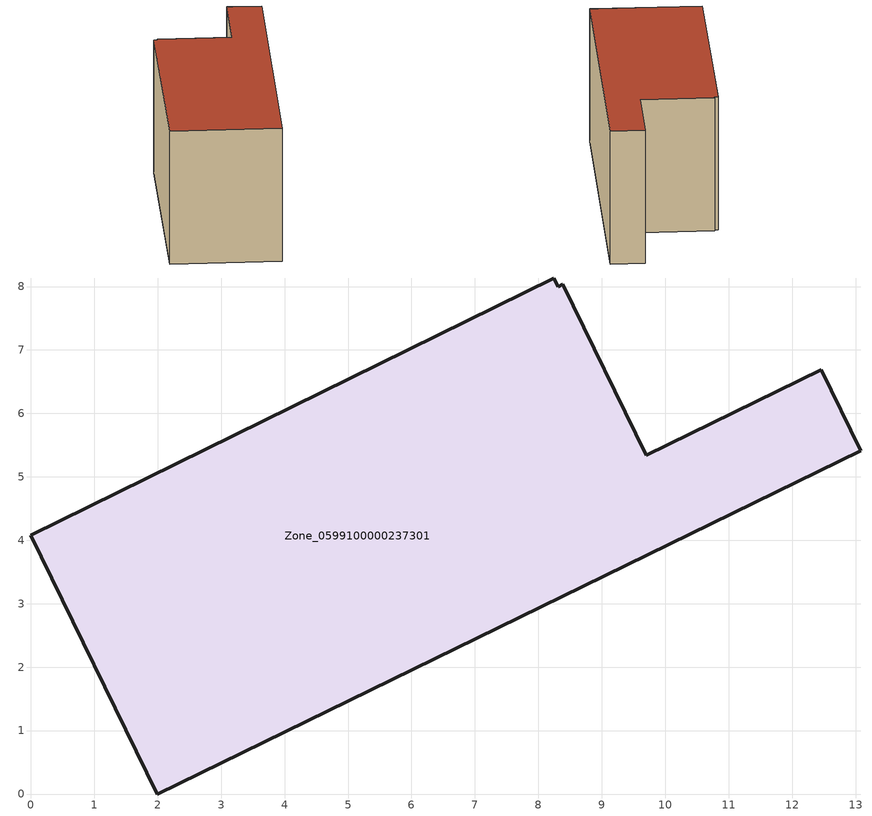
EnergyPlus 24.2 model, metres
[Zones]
Zone_0599100000237301
 floor ground (C_G): 8.38,8.04 9.7,5.34 12.46,6.69 13.08,5.41 1.99,0 0,4.08 8.24,8.13 8.31,8 z0
 wall outside (C_F): 1.99,0 13.08,5.41 12.46,6.69 9.7,5.34 8.38,8.04 8.31,8 8.24,8.13 0,4.08 1.99,0 z0:5.83
 roof outside (C_R): 9.7,5.34 8.38,8.04 8.31,8 8.24,8.13 0,4.08 1.99,0 13.08,5.41 12.46,6.69 z5.83
[BUILDING]
Pand.0599100000237301: North Axis=0; Terrain=City; Loads Convergence Tolerance Value=0.04; Temperature Convergence Tolerance Value=0.4; Solar Distribution=FullExterior; Maximum Number of Warmup Days=25; Minimum Number of Warmup Days=1
[Site:Location]
Rotterdam.The.Hague.AP_ZH_NLD Design_Conditions: Latitude=51.96; Longitude=4.45; Time Zone=1; Elevation=-4.5
[SITE:GROUNDTEMPERATURE:BUILDINGSURFACE]
18, 18, 18, 18, 18, 18, 18, 18, 18, 18, 18, 18
[MATERIAL] Thermal Absorptance=0.9; Solar Absorptance=0.7; Visible Absorptance=0.7
Name | Roughness | Thickness | Conductivity | Density | Specific Heat
G.TC.1946-1964 | MediumSmooth | 0.15 | 1 | 540 | 1210
F.TC.1946-1964 | Rough | 0.3 | 0.857143 | 1920 | 840
R.TC.1946-1964 | MediumRough | 0.2 | 0.235294 | 1500 | 1000
[CONSTRUCTION]
C_G: G.TC.1946-1964
C_F: F.TC.1946-1964
C_R: R.TC.1946-1964
[ZONE]
Zone_0599100000237301: Type=1; Multiplier=1; Ceiling Height=Autocalculate; Volume=Autocalculate; Floor Area=autocalculate; Part of Total Floor Area=Yes
[ZONEINFILTRATION:DESIGNFLOWRATE]
Infil_Zone_0599100000237301: Zone or ZoneList or Space or SpaceList=Zone_0599100000237301; Schedule=AlwaysOn; Design Flow Rate Calculation Method=Flow/Area; Flow Rate per Floor Area=0.003; Constant Term Coefficient=1; Temperature Term Coefficient=0; Velocity Term Coefficient=0; Velocity Squared Term Coefficient=0
[HVACTEMPLATE:ZONE:IDEALLOADSAIRSYSTEM]
Zone_0599100000237301: Maximum Heating Supply Air Temperature=50; Minimum Cooling Supply Air Temperature=13; Maximum Heating Supply Air Humidity Ratio=0.0156; Minimum Cooling Supply Air Humidity Ratio=0.0077; Heating Limit=NoLimit; Cooling Limit=NoLimit; Dehumidification Control Type=ConstantSensibleHeatRatio; Cooling Sensible Heat Ratio=0.7; Dehumidification Setpoint=60; Humidification Control Type=None; Humidification Setpoint=30; Outdoor Air Method=None; Outdoor Air Flow Rate per Person=0.00944; Outdoor Air Flow Rate per Zone Floor Area=0; Outdoor Air Flow Rate per Zone=0; Demand Controlled Ventilation Type=None; Outdoor Air Economizer Type=NoEconomizer; Heat Recovery Type=None; Sensible Heat Recovery Effectiveness=0.7; Latent Heat Recovery Effectiveness=0.65
[ZONECONTROL:THERMOSTAT]
ThermostatControl_Zone_0599100000237301: Zone or ZoneList=Zone_0599100000237301; Control Type Schedule=DualSetpointControlType; Control 1=Thermostat_Zone_0599100000237301; Temperature Difference Between Cutout And Setpoint=0
[THERMOSTATSETPOINT:DUALSETPOINT]
Thermostat_Zone_0599100000237301: Heating Setpoint Temperature Schedule=HeatingSetpoint_Zone_0599100000237301; Cooling Setpoint Temperature Schedule=CoolingSetpoint_Zone_0599100000237301
[SCHEDULE:COMPACT]
HeatingSetpoint_Zone_0599100000237301: Through: 12/31, For: AllDays, Until: 24:00, 21
CoolingSetpoint_Zone_0599100000237301: Through: 12/31, For: AllDays, Until: 24:00, 24
DualSetpointControlType: Through: 12/31, For: AllDays, Until: 24:00, 4
AlwaysOn: Through: 12/31, For: AllDays, Until: 24:00, 1
